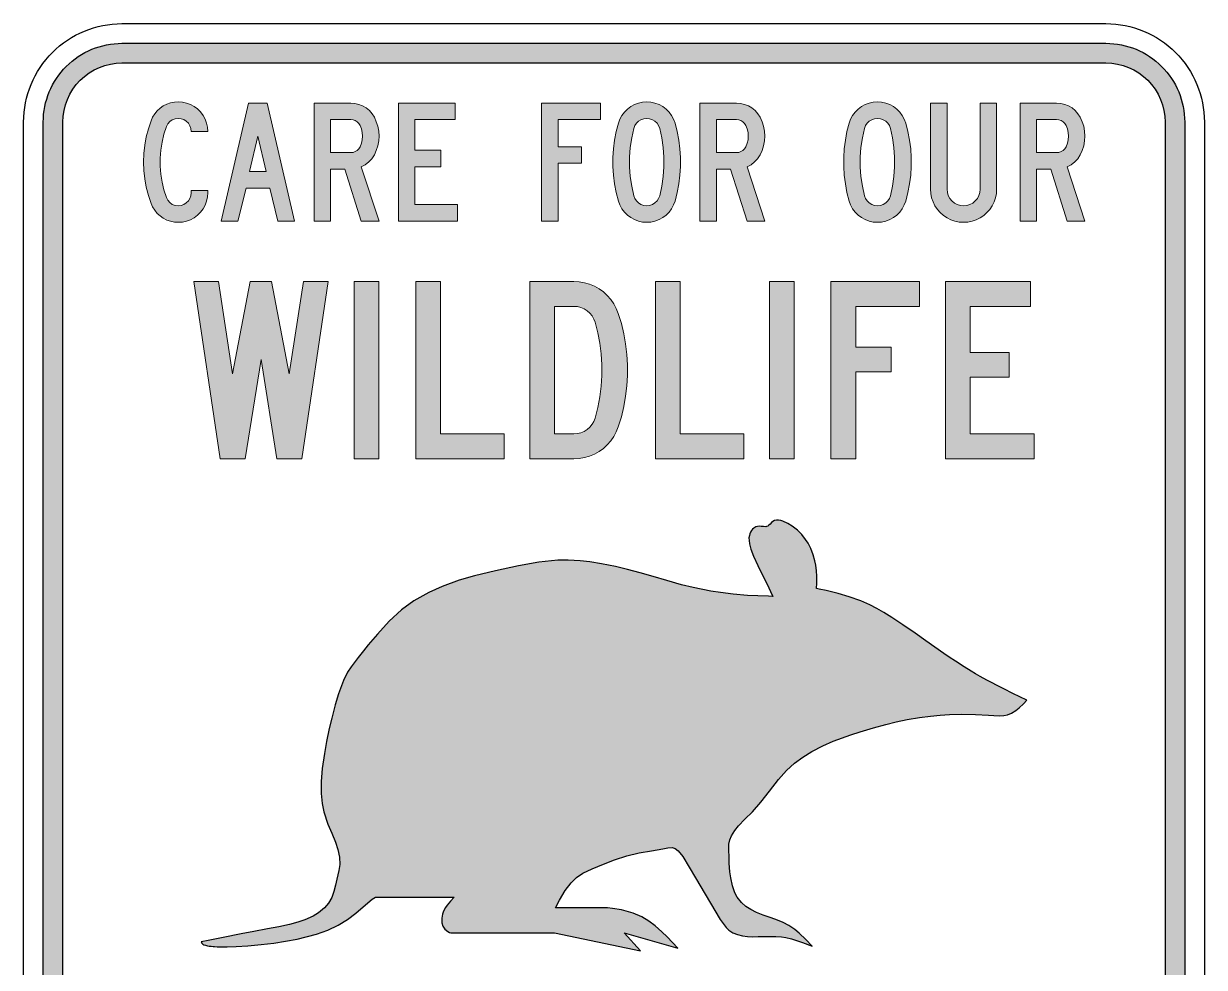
# Model space of a CAD drawing. Header units: millimetres. Extents: x 139 to 289, y 61 to 272.
# Drawn here: x 138.8 to 288.8, y 152.6 to 272.5 of the extents above; entities that cross this region are included whole.
import ezdxf

# ---------------------------------------------------------------- set-up
doc = ezdxf.new("R2010")
doc.units = ezdxf.units.MM
doc.layers.add('GREEN', color=96, linetype='Continuous')
doc.layers.add('L35', color=3, linetype='Continuous')

msp = doc.modelspace()

# ---------------------------------------------------------------- hatches: boundary and pattern name
at = {"layer": 'GREEN'}
h = msp.add_hatch(color=256, dxfattribs=at)
edge = h.paths.add_edge_path()
edge.add_line((141.3, 110.13), (141.3, 259.97))
edge.add_arc((151.3, 259.97), 10, 90, 180, ccw=False)
edge.add_line((151.3, 269.97), (276.3, 269.97))
edge.add_arc((276.3, 259.97), 10, 0, 90, ccw=False)
edge.add_line((286.3, 259.97), (286.3, 110.13))
edge.add_arc((276.3, 110.13), 10, -90, 0, ccw=False)
edge.add_line((276.3, 100.13), (151.3, 100.13))
edge.add_arc((151.3, 110.13), 10, 180, 270, ccw=False)
edge = h.paths.add_edge_path(flags=16)
edge.add_line((143.8, 110.13), (143.8, 259.97))
edge.add_arc((151.3, 259.97), 7.5, 90, 180, ccw=False)
edge.add_line((151.3, 267.47), (276.3, 267.47))
edge.add_arc((276.3, 259.97), 7.5, 0, 90, ccw=False)
edge.add_line((283.8, 259.97), (283.8, 110.13))
edge.add_arc((276.3, 110.13), 7.5, -90, 0, ccw=False)
edge.add_line((276.3, 102.63), (151.3, 102.63))
edge.add_arc((151.3, 110.13), 7.5, 180, 270, ccw=False)
h = msp.add_hatch(color=256, dxfattribs=at)
h.paths.add_polyline_path([(270.03, 260.29), (270.32, 260.26), (270.6, 260.16), (270.85, 260), (271.06, 259.79), (271.23, 259.54), (271.4, 259.11), (271.49, 258.65), (271.53, 258.19), (271.49, 257.73), (271.4, 257.28), (271.23, 256.84), (271.06, 256.59), (270.85, 256.38), (270.6, 256.22), (270.32, 256.12), (270.03, 256.09), (267.47, 256.09), (267.47, 260.29)], flags=16)
h.paths.add_polyline_path([(265.38, 262.39), (265.38, 247.39), (267.47, 247.39), (267.47, 253.99), (269.28, 253.99), (271.37, 247.39), (273.62, 247.39), (271.37, 254.29), (271.88, 254.55), (272.33, 254.9), (272.71, 255.32), (273.02, 255.79), (273.28, 256.36), (273.47, 256.95), (273.59, 257.57), (273.63, 258.19), (273.59, 258.82), (273.47, 259.43), (273.28, 260.02), (273.02, 260.59), (272.74, 261.03), (272.39, 261.43), (271.99, 261.76), (271.54, 262.03), (271.06, 262.22), (270.55, 262.34), (270.03, 262.39)])
h.paths.add_polyline_path([(258.21, 249.34), (257.8, 249.38), (257.41, 249.5), (257.04, 249.69), (256.73, 249.95), (256.46, 250.27), (256.27, 250.64), (256.15, 251.03), (256.12, 251.44), (256.12, 262.39), (254.01, 262.39), (254.01, 251.44), (254.05, 250.89), (254.15, 250.35), (254.33, 249.83), (254.57, 249.34), (254.88, 248.88), (255.24, 248.47), (255.65, 248.11), (256.11, 247.8), (256.6, 247.56), (257.12, 247.38), (257.66, 247.28), (258.21, 247.24), (258.76, 247.28), (259.3, 247.38), (259.82, 247.56), (260.31, 247.8), (260.77, 248.11), (261.18, 248.47), (261.55, 248.88), (261.85, 249.34), (262.1, 249.83), (262.27, 250.35), (262.38, 250.89), (262.41, 251.44), (262.41, 262.39), (260.31, 262.39), (260.31, 251.44), (260.27, 251.03), (260.15, 250.64), (259.96, 250.27), (259.7, 249.95), (259.38, 249.69), (259.02, 249.5), (258.62, 249.38)])
h.paths.add_polyline_path([(224.7, 262.39), (224.7, 247.39), (226.81, 247.39), (226.81, 253.99), (228.6, 253.99), (230.7, 247.39), (232.95, 247.39), (230.7, 254.29), (231.21, 254.55), (231.66, 254.9), (232.05, 255.32), (232.35, 255.79), (232.61, 256.36), (232.8, 256.95), (232.92, 257.57), (232.96, 258.19), (232.92, 258.82), (232.8, 259.43), (232.61, 260.02), (232.35, 260.59), (232.07, 261.03), (231.72, 261.43), (231.32, 261.76), (230.87, 262.03), (230.39, 262.22), (229.88, 262.34), (229.35, 262.39)])
h.paths.add_polyline_path([(229.35, 260.29), (229.65, 260.26), (229.93, 260.16), (230.18, 260), (230.39, 259.79), (230.55, 259.54), (230.72, 259.11), (230.83, 258.65), (230.86, 258.19), (230.83, 257.73), (230.72, 257.28), (230.55, 256.84), (230.39, 256.59), (230.18, 256.38), (229.93, 256.22), (229.65, 256.12), (229.35, 256.09), (226.81, 256.09), (226.81, 260.29)], flags=16)
h.paths.add_polyline_path([(175.71, 262.39), (175.71, 247.39), (177.8, 247.39), (177.8, 253.99), (179.61, 253.99), (181.7, 247.39), (183.95, 247.39), (181.7, 254.29), (182.2, 254.55), (182.65, 254.9), (183.04, 255.32), (183.36, 255.79), (183.61, 256.36), (183.81, 256.95), (183.92, 257.57), (183.96, 258.19), (183.92, 258.82), (183.81, 259.43), (183.61, 260.02), (183.36, 260.59), (183.07, 261.03), (182.73, 261.43), (182.32, 261.76), (181.87, 262.03), (181.39, 262.22), (180.87, 262.34), (180.36, 262.39)])
h.paths.add_polyline_path([(180.36, 260.29), (180.65, 260.26), (180.93, 260.16), (181.18, 260), (181.4, 259.79), (181.55, 259.54), (181.73, 259.11), (181.82, 258.65), (181.86, 258.19), (181.82, 257.73), (181.73, 257.28), (181.55, 256.84), (181.4, 256.59), (181.18, 256.38), (180.93, 256.22), (180.65, 256.12), (180.36, 256.09), (177.8, 256.09), (177.8, 260.29)], flags=16)
h.paths.add_polyline_path([(162.19, 250.99), (162.15, 250.46), (162.04, 249.93), (161.86, 249.43), (161.6, 248.96), (161.28, 248.53), (160.9, 248.15), (160.47, 247.83), (160, 247.57), (159.49, 247.39), (158.97, 247.28), (158.44, 247.24), (157.95, 247.28), (157.46, 247.37), (156.99, 247.53), (156.55, 247.76), (156.14, 248.05), (155.77, 248.38), (155.46, 248.77), (155.19, 249.19), (154.99, 249.64), (154.65, 250.66), (154.39, 251.7), (154.19, 252.76), (154.08, 253.82), (154.04, 254.89), (154.08, 255.96), (154.19, 257.03), (154.39, 258.08), (154.65, 259.12), (154.99, 260.14), (155.19, 260.6), (155.46, 261.02), (155.77, 261.4), (156.14, 261.73), (156.55, 262.01), (156.99, 262.25), (157.46, 262.41), (157.95, 262.51), (158.44, 262.54), (158.97, 262.51), (159.49, 262.39), (160, 262.21), (160.47, 261.95), (160.9, 261.63), (161.28, 261.25), (161.6, 260.82), (161.86, 260.35), (162.04, 259.85), (162.15, 259.32), (162.19, 258.79), (160.09, 258.79), (160.05, 259.16), (159.93, 259.51), (159.73, 259.82), (159.47, 260.08), (159.16, 260.28), (158.81, 260.4), (158.44, 260.44), (158.05, 260.39), (157.69, 260.25), (157.38, 260.03), (157.12, 259.73), (156.94, 259.39), (156.63, 258.42), (156.4, 257.42), (156.25, 256.41), (156.17, 255.4), (156.17, 254.38), (156.25, 253.37), (156.4, 252.35), (156.63, 251.36), (156.94, 250.39), (157.12, 250.05), (157.38, 249.75), (157.69, 249.52), (158.05, 249.39), (158.44, 249.34), (158.81, 249.38), (159.16, 249.5), (159.47, 249.7), (159.73, 249.96), (159.93, 250.27), (160.05, 250.62), (160.09, 250.99), (160.09, 251.29), (162.19, 251.29)])
h.paths.add_polyline_path([(186.41, 247.39), (186.41, 262.39), (193.61, 262.39), (193.61, 260.29), (188.51, 260.29), (188.51, 256.39), (191.81, 256.39), (191.81, 254.29), (188.51, 254.29), (188.51, 249.49), (193.91, 249.49), (193.91, 247.39)])
h.paths.add_polyline_path([(248.92, 250.61), (249.19, 251.82), (249.36, 253.05), (249.44, 254.27), (249.44, 255.51), (249.36, 256.74), (249.19, 257.96), (248.92, 259.16), (248.78, 259.52), (248.58, 259.82), (248.32, 260.08), (247.99, 260.27), (247.64, 260.39), (247.27, 260.43), (246.9, 260.39), (246.55, 260.27), (246.23, 260.08), (245.96, 259.82), (245.75, 259.52), (245.62, 259.16), (245.36, 257.96), (245.18, 256.74), (245.09, 255.51), (245.09, 254.27), (245.18, 253.05), (245.36, 251.82), (245.62, 250.61), (245.75, 250.26), (245.96, 249.96), (246.23, 249.7), (246.55, 249.51), (246.9, 249.39), (247.27, 249.35), (247.64, 249.39), (247.99, 249.51), (248.32, 249.7), (248.58, 249.96), (248.78, 250.26)], flags=16)
h.paths.add_polyline_path([(250.87, 249.94), (251.14, 251.02), (251.35, 252.12), (251.49, 253.22), (251.56, 254.33), (251.56, 255.45), (251.49, 256.56), (251.35, 257.66), (251.14, 258.76), (250.87, 259.84), (250.68, 260.34), (250.43, 260.81), (250.1, 261.24), (249.73, 261.62), (249.3, 261.94), (248.83, 262.19), (248.32, 262.38), (247.8, 262.5), (247.27, 262.53), (246.74, 262.5), (246.21, 262.38), (245.71, 262.19), (245.25, 261.94), (244.82, 261.62), (244.44, 261.24), (244.12, 260.81), (243.86, 260.34), (243.67, 259.84), (243.4, 258.76), (243.19, 257.66), (243.05, 256.56), (242.98, 255.45), (242.98, 254.33), (243.05, 253.22), (243.19, 252.12), (243.4, 251.02), (243.67, 249.94), (243.86, 249.44), (244.12, 248.97), (244.44, 248.54), (244.82, 248.16), (245.25, 247.84), (245.71, 247.59), (246.21, 247.4), (246.74, 247.28), (247.27, 247.25), (247.8, 247.28), (248.32, 247.4), (248.83, 247.59), (249.3, 247.84), (249.73, 248.16), (250.1, 248.54), (250.43, 248.97), (250.68, 249.44)])
h.paths.add_polyline_path([(204.58, 247.39), (204.58, 262.39), (212.08, 262.39), (212.08, 260.29), (206.69, 260.29), (206.69, 256.84), (209.68, 256.84), (209.68, 254.74), (206.69, 254.74), (206.69, 247.39)])
h.paths.add_polyline_path([(219.61, 250.61), (219.88, 251.82), (220.05, 253.05), (220.13, 254.27), (220.13, 255.51), (220.05, 256.74), (219.88, 257.96), (219.61, 259.16), (219.47, 259.52), (219.27, 259.82), (219.01, 260.08), (218.68, 260.27), (218.33, 260.39), (217.96, 260.43), (217.59, 260.39), (217.23, 260.27), (216.92, 260.08), (216.65, 259.82), (216.44, 259.52), (216.32, 259.16), (216.05, 257.96), (215.87, 256.74), (215.78, 255.51), (215.78, 254.27), (215.87, 253.05), (216.05, 251.82), (216.32, 250.61), (216.44, 250.26), (216.65, 249.96), (216.92, 249.7), (217.23, 249.51), (217.59, 249.39), (217.96, 249.35), (218.33, 249.39), (218.68, 249.51), (219.01, 249.7), (219.27, 249.96), (219.47, 250.26)], flags=16)
h.paths.add_polyline_path([(221.56, 249.94), (221.84, 251.02), (222.04, 252.12), (222.18, 253.22), (222.25, 254.33), (222.25, 255.45), (222.18, 256.56), (222.04, 257.66), (221.84, 258.76), (221.56, 259.84), (221.38, 260.34), (221.12, 260.81), (220.8, 261.24), (220.42, 261.62), (219.99, 261.94), (219.52, 262.19), (219.01, 262.38), (218.49, 262.5), (217.96, 262.53), (217.43, 262.5), (216.9, 262.38), (216.4, 262.19), (215.94, 261.94), (215.51, 261.62), (215.13, 261.24), (214.81, 260.81), (214.55, 260.34), (214.36, 259.84), (214.08, 258.76), (213.88, 257.66), (213.74, 256.56), (213.67, 255.45), (213.67, 254.33), (213.74, 253.22), (213.88, 252.12), (214.08, 251.02), (214.36, 249.94), (214.55, 249.44), (214.81, 248.97), (215.13, 248.54), (215.51, 248.16), (215.94, 247.84), (216.4, 247.59), (216.9, 247.4), (217.43, 247.28), (217.96, 247.25), (218.49, 247.28), (219.01, 247.4), (219.52, 247.59), (219.99, 247.84), (220.42, 248.16), (220.8, 248.54), (221.12, 248.97), (221.38, 249.44)])
h.paths.add_polyline_path([(169.61, 253.69), (167.51, 253.69), (168.56, 258.19)], flags=16)
h.paths.add_polyline_path([(163.91, 247.39), (167.36, 262.39), (169.76, 262.39), (173.21, 247.39), (171.11, 247.39), (170.06, 251.59), (167.06, 251.59), (166.01, 247.39)])
h = msp.add_hatch(color=256, dxfattribs=at)
h.paths.add_polyline_path([(163.78, 217.22), (160.41, 239.72), (163.56, 239.72), (165.35, 228.02), (167.6, 239.72), (170.3, 239.72), (172.55, 228.02), (174.35, 239.72), (177.5, 239.72), (174.13, 217.22), (170.98, 217.22), (168.96, 229.82), (166.93, 217.22)])
h.paths.add_polyline_path([(180.79, 217.22), (180.79, 239.72), (183.94, 239.72), (183.94, 217.22)])
h.paths.add_polyline_path([(188.62, 217.22), (188.62, 239.72), (191.77, 239.72), (191.77, 220.37), (199.86, 220.37), (199.86, 217.22)])
h.paths.add_polyline_path([(206.24, 220.37), (208.72, 220.37), (209.17, 220.41), (209.61, 220.52), (210.02, 220.69), (210.4, 220.93), (210.74, 221.24), (211.03, 221.59), (211.25, 221.97), (211.42, 222.39), (211.75, 223.72), (212.01, 225.07), (212.18, 226.42), (212.27, 227.78), (212.27, 229.15), (212.18, 230.52), (212.01, 231.88), (211.75, 233.22), (211.42, 234.55), (211.25, 234.96), (211.03, 235.36), (210.74, 235.71), (210.4, 236), (210.02, 236.25), (209.61, 236.42), (209.17, 236.54), (208.72, 236.57), (206.24, 236.57)], flags=16)
h.paths.add_polyline_path([(203.1, 217.22), (208.72, 217.22), (209.39, 217.26), (210.05, 217.37), (210.7, 217.56), (211.32, 217.82), (211.91, 218.15), (212.45, 218.54), (212.95, 218.99), (213.39, 219.5), (213.78, 220.06), (214.09, 220.64), (214.34, 221.27), (214.74, 222.55), (215.05, 223.84), (215.28, 225.15), (215.44, 226.48), (215.53, 227.81), (215.53, 229.14), (215.44, 230.47), (215.28, 231.79), (215.05, 233.1), (214.74, 234.4), (214.34, 235.67), (214.09, 236.29), (213.78, 236.89), (213.39, 237.44), (212.95, 237.95), (212.45, 238.4), (211.91, 238.79), (211.32, 239.12), (210.7, 239.38), (210.05, 239.57), (209.39, 239.69), (208.72, 239.72), (203.1, 239.72)])
h.paths.add_polyline_path([(219.06, 217.22), (219.06, 239.72), (222.21, 239.72), (222.21, 220.37), (230.3, 220.37), (230.3, 217.22)])
h.paths.add_polyline_path([(233.54, 217.22), (233.54, 239.72), (236.69, 239.72), (236.69, 217.22)])
h.paths.add_polyline_path([(241.36, 217.22), (241.36, 239.72), (252.6, 239.72), (252.6, 236.57), (244.51, 236.57), (244.51, 231.39), (249.01, 231.39), (249.01, 228.24), (244.51, 228.24), (244.51, 217.22)])
h.paths.add_polyline_path([(255.91, 217.22), (255.91, 239.72), (266.7, 239.72), (266.7, 236.57), (259.06, 236.57), (259.06, 230.72), (264.01, 230.72), (264.01, 227.57), (259.06, 227.57), (259.06, 220.37), (267.16, 220.37), (267.16, 217.22)])
msp.add_hatch(color=256, dxfattribs=at).paths.add_polyline_path([(266.24, 186.56), (264.47, 187.42), (263.31, 188), (262.48, 188.43), (261.76, 188.8), (261.17, 189.12), (260.33, 189.58), (259.74, 189.92), (259.19, 190.24), (258.28, 190.8), (257.19, 191.5), (256.4, 192.02), (255.72, 192.48), (254.57, 193.28), (253.43, 194.09), (252.06, 195.06), (250.49, 196.15), (249.11, 197.06), (248.07, 197.7), (247.18, 198.2), (246.3, 198.65), (245.15, 199.17), (243.68, 199.7), (242.28, 200.11), (240.76, 200.48), (239.85, 200.68), (239.54, 200.75), (239.56, 201.42), (239.57, 202.29), (239.53, 202.99), (239.44, 203.71), (239.32, 204.27), (239.11, 205.03), (238.79, 205.84), (238.45, 206.5), (238.14, 206.98), (237.65, 207.59), (237.1, 208.13), (236.43, 208.65), (235.88, 209), (235.23, 209.31), (235.01, 209.38), (234.68, 209.44), (234.44, 209.44), (234.2, 209.38), (233.98, 209.26), (233.81, 209.11), (233.64, 208.92), (233.49, 208.78), (233.34, 208.66), (233.18, 208.6), (233.07, 208.58), (232.78, 208.6), (232.48, 208.63), (232.27, 208.65), (232.05, 208.63), (231.82, 208.57), (231.56, 208.42), (231.4, 208.27), (231.28, 208.12), (231.14, 207.88), (231.06, 207.69), (231, 207.49), (230.95, 207.16), (230.96, 206.82), (231.02, 206.42), (231.2, 205.73), (231.52, 204.87), (232.07, 203.68), (232.67, 202.45), (233.24, 201.29), (233.69, 200.37), (234, 199.73), (233.42, 199.75), (232.08, 199.8), (230.76, 199.87), (228.95, 200.02), (227.34, 200.22), (226.1, 200.41), (223.86, 200.86), (222.38, 201.22), (220.51, 201.74), (218.77, 202.25), (217.12, 202.72), (215.5, 203.16), (213.99, 203.52), (212.21, 203.88), (210.72, 204.11), (209.52, 204.25), (208, 204.34), (206.65, 204.33), (204.24, 204.09), (201.67, 203.64), (198.76, 203), (196.09, 202.35), (194.15, 201.81), (191.99, 201.01), (190.28, 200.24), (188.36, 199.18), (186.8, 198.04), (185.26, 196.6), (183.74, 194.95), (182.59, 193.58), (181.98, 192.83), (181.32, 191.99), (180.4, 190.79), (179.96, 190.11), (179.46, 189.07), (178.81, 187.37), (178.39, 185.99), (177.94, 184.29), (177.63, 182.97), (177.27, 181.31), (177.02, 179.81), (176.74, 177.89), (176.6, 176.25), (176.6, 174.72), (176.72, 173.45), (176.94, 172.38), (177.47, 170.83), (177.95, 169.69), (178.43, 168.53), (178.74, 167.61), (178.94, 166.65), (178.97, 165.68), (178.86, 164.92), (178.61, 163.83), (178.42, 163.06), (178.21, 162.27), (177.95, 161.51), (177.53, 160.77), (177.04, 160.19), (176.26, 159.55), (175.6, 159.15), (174.51, 158.67), (173.64, 158.37), (172.56, 158.08), (171.23, 157.79), (169.79, 157.51), (168.06, 157.18), (166.45, 156.88), (164.17, 156.44), (162.02, 156.02), (161.55, 155.93), (161.4, 155.89), (161.36, 155.88), (161.38, 155.84), (161.4, 155.75), (161.44, 155.69), (161.55, 155.59), (161.7, 155.51), (161.89, 155.45), (162.17, 155.38), (162.39, 155.34), (162.63, 155.31), (162.88, 155.29), (163.05, 155.28), (163.38, 155.26), (163.65, 155.25), (164.68, 155.26), (165.8, 155.3), (167.29, 155.39), (169, 155.54), (170.57, 155.73), (173.55, 156.22), (176.01, 156.84), (177.44, 157.35), (178.78, 157.99), (179.96, 158.73), (181.01, 159.53), (182.23, 160.57), (183.07, 161.29), (183.52, 161.57), (185.07, 161.57), (191.25, 161.57), (193.51, 161.57), (193.02, 161.04), (192.6, 160.54), (192.4, 160.24), (192.16, 159.76), (192.03, 159.39), (191.93, 158.89), (191.94, 158.3), (192.06, 157.87), (192.33, 157.49), (192.69, 157.2), (192.89, 157.06), (193.07, 157.02), (195.76, 157.02), (206.25, 157.02), (217.15, 154.75), (215.11, 157.02), (221.93, 155.09), (220.56, 156.51), (219.88, 157.17), (219.02, 157.91), (218.21, 158.51), (217.33, 159.04), (216.22, 159.53), (214.77, 159.94), (213.61, 160.12), (212.99, 160.18), (206.36, 160.2), (206.88, 161.17), (207.61, 162.4), (208.36, 163.38), (209.05, 164.04), (209.86, 164.58), (211.04, 165.17), (212.46, 165.76), (213.87, 166.3), (215.43, 166.81), (217, 167.16), (218.56, 167.43), (220.01, 167.7), (220.63, 167.83), (221.18, 167.85), (221.57, 167.73), (221.97, 167.44), (222.54, 166.73), (224.17, 164.02), (227.31, 158.73), (228.06, 157.68), (228.41, 157.36), (228.9, 157.04), (229.48, 156.8), (230.11, 156.64), (230.77, 156.56), (231.39, 156.53), (232.12, 156.54), (233.39, 156.57), (234.37, 156.57), (235.06, 156.51), (235.64, 156.42), (236.33, 156.27), (237.76, 155.8), (238.97, 155.32), (238.16, 156.17), (237.34, 156.96), (236.76, 157.44), (236.03, 157.96), (235.31, 158.34), (234.56, 158.65), (233.77, 158.91), (232.76, 159.26), (231.92, 159.59), (231.18, 159.97), (230.55, 160.38), (229.99, 160.88), (229.46, 161.56), (229.17, 162.1), (228.84, 163.01), (228.63, 163.99), (228.53, 164.78), (228.45, 165.88), (228.43, 166.71), (228.41, 167.48), (228.41, 168.28), (228.53, 168.83), (228.75, 169.36), (229.16, 170.03), (229.63, 170.61), (230.44, 171.44), (231.39, 172.39), (232.46, 173.61), (233.56, 175.02), (234.72, 176.51), (235.71, 177.62), (236.73, 178.56), (237.77, 179.34), (238.95, 180.06), (240.33, 180.76), (241.64, 181.34), (243.89, 182.17), (245.08, 182.56), (246.75, 183.07), (248.33, 183.49), (249.66, 183.81), (251.05, 184.1), (252.61, 184.36), (254.03, 184.54), (255.23, 184.65), (256.43, 184.73), (257.99, 184.77), (259.74, 184.75), (261.36, 184.67), (262.72, 184.58), (263.34, 184.62), (263.77, 184.71), (264.31, 184.93), (264.84, 185.24), (265.28, 185.59), (265.83, 186.12)])

# ---------------------------------------------------------------- linework, layer by layer
for points in [[(141.3, 110.13), (141.3, 259.97, -0.414214), (151.3, 269.97), (276.3, 269.97, -0.414214), (286.3, 259.97), (286.3, 110.13, -0.414214), (276.3, 100.13), (151.3, 100.13, -0.414214)], [(143.8, 110.13), (143.8, 259.97, -0.414214), (151.3, 267.47), (276.3, 267.47, -0.414214), (283.8, 259.97), (283.8, 110.13, -0.414214), (276.3, 102.63), (151.3, 102.63, -0.414214)]]:
    msp.add_lwpolyline(points, format="xyb", close=True, dxfattribs=at)
at = {"layer": 'GREEN', "lineweight": 0}
for points in [[(162.19, 250.99), (162.15, 250.46), (162.04, 249.93), (161.86, 249.43), (161.6, 248.96), (161.28, 248.53), (160.9, 248.15), (160.47, 247.83), (160, 247.57), (159.49, 247.39), (158.97, 247.28), (158.44, 247.24), (157.95, 247.28), (157.46, 247.37), (156.99, 247.53), (156.55, 247.76), (156.14, 248.05), (155.77, 248.38), (155.46, 248.77), (155.19, 249.19), (154.99, 249.64), (154.65, 250.66), (154.39, 251.7), (154.19, 252.76), (154.08, 253.82), (154.04, 254.89), (154.08, 255.96), (154.19, 257.03), (154.39, 258.08), (154.65, 259.12), (154.99, 260.14), (155.19, 260.6), (155.46, 261.02), (155.77, 261.4), (156.14, 261.73), (156.55, 262.01), (156.99, 262.25), (157.46, 262.41), (157.95, 262.51), (158.44, 262.54), (158.97, 262.51), (159.49, 262.39), (160, 262.21), (160.47, 261.95), (160.9, 261.63), (161.28, 261.25), (161.6, 260.82), (161.86, 260.35), (162.04, 259.85), (162.15, 259.32), (162.19, 258.79), (160.09, 258.79), (160.05, 259.16), (159.93, 259.51), (159.73, 259.82), (159.47, 260.08), (159.16, 260.28), (158.81, 260.4), (158.44, 260.44), (158.05, 260.39), (157.69, 260.25), (157.38, 260.03), (157.12, 259.73), (156.94, 259.39), (156.63, 258.42), (156.4, 257.42), (156.25, 256.41), (156.17, 255.4), (156.17, 254.38), (156.25, 253.37), (156.4, 252.35), (156.63, 251.36), (156.94, 250.39), (157.12, 250.05), (157.38, 249.75), (157.69, 249.52), (158.05, 249.39), (158.44, 249.34), (158.81, 249.38), (159.16, 249.5), (159.47, 249.7), (159.73, 249.96), (159.93, 250.27), (160.05, 250.62), (160.09, 250.99), (160.09, 251.29), (162.19, 251.29)], [(175.71, 262.39), (175.71, 247.39), (177.8, 247.39), (177.8, 253.99), (179.61, 253.99), (181.7, 247.39), (183.95, 247.39), (181.7, 254.29), (182.2, 254.55), (182.65, 254.9), (183.04, 255.32), (183.36, 255.79), (183.61, 256.36), (183.81, 256.95), (183.92, 257.57), (183.96, 258.19), (183.92, 258.82), (183.81, 259.43), (183.61, 260.02), (183.36, 260.59), (183.07, 261.03), (182.73, 261.43), (182.32, 261.76), (181.87, 262.03), (181.39, 262.22), (180.87, 262.34), (180.36, 262.39)], [(224.7, 262.39), (224.7, 247.39), (226.81, 247.39), (226.81, 253.99), (228.6, 253.99), (230.7, 247.39), (232.95, 247.39), (230.7, 254.29), (231.21, 254.55), (231.66, 254.9), (232.05, 255.32), (232.35, 255.79), (232.61, 256.36), (232.8, 256.95), (232.92, 257.57), (232.96, 258.19), (232.92, 258.82), (232.8, 259.43), (232.61, 260.02), (232.35, 260.59), (232.07, 261.03), (231.72, 261.43), (231.32, 261.76), (230.87, 262.03), (230.39, 262.22), (229.88, 262.34), (229.35, 262.39)], [(258.21, 249.34), (257.8, 249.38), (257.41, 249.5), (257.04, 249.69), (256.73, 249.95), (256.46, 250.27), (256.27, 250.64), (256.15, 251.03), (256.12, 251.44), (256.12, 262.39), (254.01, 262.39), (254.01, 251.44), (254.05, 250.89), (254.15, 250.35), (254.33, 249.83), (254.57, 249.34), (254.88, 248.88), (255.24, 248.47), (255.65, 248.11), (256.11, 247.8), (256.6, 247.56), (257.12, 247.38), (257.66, 247.28), (258.21, 247.24), (258.76, 247.28), (259.3, 247.38), (259.82, 247.56), (260.31, 247.8), (260.77, 248.11), (261.18, 248.47), (261.55, 248.88), (261.85, 249.34), (262.1, 249.83), (262.27, 250.35), (262.38, 250.89), (262.41, 251.44), (262.41, 262.39), (260.31, 262.39), (260.31, 251.44), (260.27, 251.03), (260.15, 250.64), (259.96, 250.27), (259.7, 249.95), (259.38, 249.69), (259.02, 249.5), (258.62, 249.38)], [(265.38, 262.39), (265.38, 247.39), (267.47, 247.39), (267.47, 253.99), (269.28, 253.99), (271.37, 247.39), (273.62, 247.39), (271.37, 254.29), (271.88, 254.55), (272.33, 254.9), (272.71, 255.32), (273.02, 255.79), (273.28, 256.36), (273.47, 256.95), (273.59, 257.57), (273.63, 258.19), (273.59, 258.82), (273.47, 259.43), (273.28, 260.02), (273.02, 260.59), (272.74, 261.03), (272.39, 261.43), (271.99, 261.76), (271.54, 262.03), (271.06, 262.22), (270.55, 262.34), (270.03, 262.39)], [(180.36, 260.29), (180.65, 260.26), (180.93, 260.16), (181.18, 260), (181.4, 259.79), (181.55, 259.54), (181.73, 259.11), (181.82, 258.65), (181.86, 258.19), (181.82, 257.73), (181.73, 257.28), (181.55, 256.84), (181.4, 256.59), (181.18, 256.38), (180.93, 256.22), (180.65, 256.12), (180.36, 256.09), (177.8, 256.09), (177.8, 260.29)], [(229.35, 260.29), (229.65, 260.26), (229.93, 260.16), (230.18, 260), (230.39, 259.79), (230.55, 259.54), (230.72, 259.11), (230.83, 258.65), (230.86, 258.19), (230.83, 257.73), (230.72, 257.28), (230.55, 256.84), (230.39, 256.59), (230.18, 256.38), (229.93, 256.22), (229.65, 256.12), (229.35, 256.09), (226.81, 256.09), (226.81, 260.29)], [(270.03, 260.29), (270.32, 260.26), (270.6, 260.16), (270.85, 260), (271.06, 259.79), (271.23, 259.54), (271.4, 259.11), (271.49, 258.65), (271.53, 258.19), (271.49, 257.73), (271.4, 257.28), (271.23, 256.84), (271.06, 256.59), (270.85, 256.38), (270.6, 256.22), (270.32, 256.12), (270.03, 256.09), (267.47, 256.09), (267.47, 260.29)]]:
    msp.add_lwpolyline(points, close=True, dxfattribs=at)
for points in [[(221.56, 249.94), (221.84, 251.02), (222.04, 252.12), (222.18, 253.22), (222.25, 254.33), (222.25, 255.45), (222.18, 256.56), (222.04, 257.66), (221.84, 258.76), (221.56, 259.84), (221.38, 260.34), (221.12, 260.81), (220.8, 261.24), (220.42, 261.62), (219.99, 261.94), (219.52, 262.19), (219.01, 262.38), (218.49, 262.5), (217.96, 262.53), (217.43, 262.5), (216.9, 262.38), (216.4, 262.19), (215.94, 261.94), (215.51, 261.62), (215.13, 261.24), (214.81, 260.81), (214.55, 260.34), (214.36, 259.84), (214.08, 258.76), (213.88, 257.66), (213.74, 256.56), (213.67, 255.45), (213.67, 254.33), (213.74, 253.22), (213.88, 252.12), (214.08, 251.02), (214.36, 249.94), (214.55, 249.44), (214.81, 248.97), (215.13, 248.54), (215.51, 248.16), (215.94, 247.84), (216.4, 247.59), (216.9, 247.4), (217.43, 247.28), (217.96, 247.25), (218.49, 247.28), (219.01, 247.4), (219.52, 247.59), (219.99, 247.84), (220.42, 248.16), (220.8, 248.54), (221.12, 248.97), (221.38, 249.44), (221.56, 249.94), (221.56, 249.94)], [(250.87, 249.94), (251.14, 251.02), (251.35, 252.12), (251.49, 253.22), (251.56, 254.33), (251.56, 255.45), (251.49, 256.56), (251.35, 257.66), (251.14, 258.76), (250.87, 259.84), (250.68, 260.34), (250.43, 260.81), (250.1, 261.24), (249.73, 261.62), (249.3, 261.94), (248.83, 262.19), (248.32, 262.38), (247.8, 262.5), (247.27, 262.53), (246.74, 262.5), (246.21, 262.38), (245.71, 262.19), (245.25, 261.94), (244.82, 261.62), (244.44, 261.24), (244.12, 260.81), (243.86, 260.34), (243.67, 259.84), (243.4, 258.76), (243.19, 257.66), (243.05, 256.56), (242.98, 255.45), (242.98, 254.33), (243.05, 253.22), (243.19, 252.12), (243.4, 251.02), (243.67, 249.94), (243.86, 249.44), (244.12, 248.97), (244.44, 248.54), (244.82, 248.16), (245.25, 247.84), (245.71, 247.59), (246.21, 247.4), (246.74, 247.28), (247.27, 247.25), (247.8, 247.28), (248.32, 247.4), (248.83, 247.59), (249.3, 247.84), (249.73, 248.16), (250.1, 248.54), (250.43, 248.97), (250.68, 249.44), (250.87, 249.94), (250.87, 249.94)], [(163.91, 247.39), (167.36, 262.39), (169.76, 262.39), (173.21, 247.39), (171.11, 247.39), (170.06, 251.59), (167.06, 251.59), (166.01, 247.39), (163.91, 247.39), (163.91, 247.39)], [(186.41, 247.39), (186.41, 262.39), (193.61, 262.39), (193.61, 260.29), (188.51, 260.29), (188.51, 256.39), (191.81, 256.39), (191.81, 254.29), (188.51, 254.29), (188.51, 249.49), (193.91, 249.49), (193.91, 247.39), (186.41, 247.39), (186.41, 247.39)], [(204.58, 247.39), (204.58, 262.39), (212.08, 262.39), (212.08, 260.29), (206.69, 260.29), (206.69, 256.84), (209.68, 256.84), (209.68, 254.74), (206.69, 254.74), (206.69, 247.39), (204.58, 247.39), (204.58, 247.39)], [(219.61, 250.61), (219.88, 251.82), (220.05, 253.05), (220.13, 254.27), (220.13, 255.51), (220.05, 256.74), (219.88, 257.96), (219.61, 259.16), (219.47, 259.52), (219.27, 259.82), (219.01, 260.08), (218.68, 260.27), (218.33, 260.39), (217.96, 260.43), (217.59, 260.39), (217.23, 260.27), (216.92, 260.08), (216.65, 259.82), (216.44, 259.52), (216.32, 259.16), (216.05, 257.96), (215.87, 256.74), (215.78, 255.51), (215.78, 254.27), (215.87, 253.05), (216.05, 251.82), (216.32, 250.61), (216.44, 250.26), (216.65, 249.96), (216.92, 249.7), (217.23, 249.51), (217.59, 249.39), (217.96, 249.35), (218.33, 249.39), (218.68, 249.51), (219.01, 249.7), (219.27, 249.96), (219.47, 250.26), (219.61, 250.61), (219.61, 250.61)], [(248.92, 250.61), (249.19, 251.82), (249.36, 253.05), (249.44, 254.27), (249.44, 255.51), (249.36, 256.74), (249.19, 257.96), (248.92, 259.16), (248.78, 259.52), (248.58, 259.82), (248.32, 260.08), (247.99, 260.27), (247.64, 260.39), (247.27, 260.43), (246.9, 260.39), (246.55, 260.27), (246.23, 260.08), (245.96, 259.82), (245.75, 259.52), (245.62, 259.16), (245.36, 257.96), (245.18, 256.74), (245.09, 255.51), (245.09, 254.27), (245.18, 253.05), (245.36, 251.82), (245.62, 250.61), (245.75, 250.26), (245.96, 249.96), (246.23, 249.7), (246.55, 249.51), (246.9, 249.39), (247.27, 249.35), (247.64, 249.39), (247.99, 249.51), (248.32, 249.7), (248.58, 249.96), (248.78, 250.26), (248.92, 250.61), (248.92, 250.61)], [(169.61, 253.69), (167.51, 253.69), (168.56, 258.19), (169.61, 253.69), (169.61, 253.69)], [(163.78, 217.22), (160.41, 239.72), (163.56, 239.72), (165.35, 228.02), (167.6, 239.72), (170.3, 239.72), (172.55, 228.02), (174.35, 239.72), (177.5, 239.72), (174.13, 217.22), (170.98, 217.22), (168.96, 229.82), (166.93, 217.22), (163.78, 217.22), (163.78, 217.22)], [(180.79, 217.22), (180.79, 239.72), (183.94, 239.72), (183.94, 217.22), (180.79, 217.22), (180.79, 217.22)], [(188.62, 217.22), (188.62, 239.72), (191.77, 239.72), (191.77, 220.37), (199.86, 220.37), (199.86, 217.22), (188.62, 217.22), (188.62, 217.22)], [(203.1, 217.22), (208.72, 217.22), (209.39, 217.26), (210.05, 217.37), (210.7, 217.56), (211.32, 217.82), (211.91, 218.15), (212.45, 218.54), (212.95, 218.99), (213.39, 219.5), (213.78, 220.06), (214.09, 220.64), (214.34, 221.27), (214.74, 222.55), (215.05, 223.84), (215.28, 225.15), (215.44, 226.48), (215.53, 227.81), (215.53, 229.14), (215.44, 230.47), (215.28, 231.79), (215.05, 233.1), (214.74, 234.4), (214.34, 235.67), (214.09, 236.29), (213.78, 236.89), (213.39, 237.44), (212.95, 237.95), (212.45, 238.4), (211.91, 238.79), (211.32, 239.12), (210.7, 239.38), (210.05, 239.57), (209.39, 239.69), (208.72, 239.72), (203.1, 239.72), (203.1, 217.22), (203.1, 217.22)], [(219.06, 217.22), (219.06, 239.72), (222.21, 239.72), (222.21, 220.37), (230.3, 220.37), (230.3, 217.22), (219.06, 217.22), (219.06, 217.22)], [(233.54, 217.22), (233.54, 239.72), (236.69, 239.72), (236.69, 217.22), (233.54, 217.22), (233.54, 217.22)], [(241.36, 217.22), (241.36, 239.72), (252.6, 239.72), (252.6, 236.57), (244.51, 236.57), (244.51, 231.39), (249.01, 231.39), (249.01, 228.24), (244.51, 228.24), (244.51, 217.22), (241.36, 217.22), (241.36, 217.22)], [(255.91, 217.22), (255.91, 239.72), (266.7, 239.72), (266.7, 236.57), (259.06, 236.57), (259.06, 230.72), (264.01, 230.72), (264.01, 227.57), (259.06, 227.57), (259.06, 220.37), (267.16, 220.37), (267.16, 217.22), (255.91, 217.22), (255.91, 217.22)], [(206.24, 220.37), (208.72, 220.37), (209.17, 220.41), (209.61, 220.52), (210.02, 220.69), (210.4, 220.93), (210.74, 221.24), (211.03, 221.59), (211.25, 221.97), (211.42, 222.39), (211.75, 223.72), (212.01, 225.07), (212.18, 226.42), (212.27, 227.78), (212.27, 229.15), (212.18, 230.52), (212.01, 231.88), (211.75, 233.22), (211.42, 234.55), (211.25, 234.96), (211.03, 235.36), (210.74, 235.71), (210.4, 236), (210.02, 236.25), (209.61, 236.42), (209.17, 236.54), (208.72, 236.57), (206.24, 236.57), (206.24, 220.37), (206.24, 220.37)]]:
    msp.add_lwpolyline(points, dxfattribs=at)
at = {"layer": 'GREEN'}
msp.add_lwpolyline([(266.24, 186.56), (264.47, 187.42), (263.31, 188), (262.48, 188.43), (261.76, 188.8), (261.17, 189.12), (260.33, 189.58), (259.74, 189.92), (259.19, 190.24), (258.28, 190.8), (257.19, 191.5), (256.4, 192.02), (255.72, 192.48), (254.57, 193.28), (253.43, 194.09), (252.06, 195.06), (250.49, 196.15), (249.11, 197.06), (248.07, 197.7), (247.18, 198.2), (246.3, 198.65), (245.15, 199.17), (243.68, 199.7), (242.28, 200.11), (240.76, 200.48), (239.85, 200.68), (239.54, 200.75), (239.56, 201.42), (239.57, 202.29), (239.53, 202.99), (239.44, 203.71), (239.32, 204.27), (239.11, 205.03), (238.79, 205.84), (238.45, 206.5), (238.14, 206.98), (237.65, 207.59), (237.1, 208.13), (236.43, 208.65), (235.88, 209), (235.23, 209.31), (235.01, 209.38), (234.68, 209.44), (234.44, 209.44), (234.2, 209.38), (233.98, 209.26), (233.81, 209.11), (233.64, 208.92), (233.49, 208.78), (233.34, 208.66), (233.18, 208.6), (233.07, 208.58), (232.78, 208.6), (232.48, 208.63), (232.27, 208.65), (232.05, 208.63), (231.82, 208.57), (231.56, 208.42), (231.4, 208.27), (231.28, 208.12), (231.14, 207.88), (231.06, 207.69), (231, 207.49), (230.95, 207.16), (230.96, 206.82), (231.02, 206.42), (231.2, 205.73), (231.52, 204.87), (232.07, 203.68), (232.67, 202.45), (233.24, 201.29), (233.69, 200.37), (234, 199.73), (233.42, 199.75), (232.08, 199.8), (230.76, 199.87), (228.95, 200.02), (227.34, 200.22), (226.1, 200.41), (223.86, 200.86), (222.38, 201.22), (220.51, 201.74), (218.77, 202.25), (217.12, 202.72), (215.5, 203.16), (213.99, 203.52), (212.21, 203.88), (210.72, 204.11), (209.52, 204.25), (208, 204.34), (206.65, 204.33), (204.24, 204.09), (201.67, 203.64), (198.76, 203), (196.09, 202.35), (194.15, 201.81), (191.99, 201.01), (190.28, 200.24), (188.36, 199.18), (186.8, 198.04), (185.26, 196.6), (183.74, 194.95), (182.59, 193.58), (181.98, 192.83), (181.32, 191.99), (180.4, 190.79), (179.96, 190.11), (179.46, 189.07), (178.81, 187.37), (178.39, 185.99), (177.94, 184.29), (177.63, 182.97), (177.27, 181.31), (177.02, 179.81), (176.74, 177.89), (176.6, 176.25), (176.6, 174.72), (176.72, 173.45), (176.94, 172.38), (177.47, 170.83), (177.95, 169.69), (178.43, 168.53), (178.74, 167.61), (178.94, 166.65), (178.97, 165.68), (178.86, 164.92), (178.61, 163.83), (178.42, 163.06), (178.21, 162.27), (177.95, 161.51), (177.53, 160.77), (177.04, 160.19), (176.26, 159.55), (175.6, 159.15), (174.51, 158.67), (173.64, 158.37), (172.56, 158.08), (171.23, 157.79), (169.79, 157.51), (168.06, 157.18), (166.45, 156.88), (164.17, 156.44), (162.02, 156.02), (161.55, 155.93), (161.4, 155.89), (161.36, 155.88), (161.38, 155.84), (161.4, 155.75), (161.44, 155.69), (161.55, 155.59), (161.7, 155.51), (161.89, 155.45), (162.17, 155.38), (162.39, 155.34), (162.63, 155.31), (162.88, 155.29), (163.05, 155.28), (163.38, 155.26), (163.65, 155.25), (164.68, 155.26), (165.8, 155.3), (167.29, 155.39), (169, 155.54), (170.57, 155.73), (173.55, 156.22), (176.01, 156.84), (177.44, 157.35), (178.78, 157.99), (179.96, 158.73), (181.01, 159.53), (182.23, 160.57), (183.07, 161.29), (183.52, 161.57), (185.07, 161.57), (191.25, 161.57), (193.51, 161.57), (193.02, 161.04), (192.6, 160.54), (192.4, 160.24), (192.16, 159.76), (192.03, 159.39), (191.93, 158.89), (191.94, 158.3), (192.06, 157.87), (192.33, 157.49), (192.69, 157.2), (192.89, 157.06), (193.07, 157.02), (195.76, 157.02), (206.25, 157.02), (217.15, 154.75), (215.11, 157.02), (221.93, 155.09), (220.56, 156.51), (219.88, 157.17), (219.02, 157.91), (218.21, 158.51), (217.33, 159.04), (216.22, 159.53), (214.77, 159.94), (213.61, 160.12), (212.99, 160.18), (206.36, 160.2), (206.88, 161.17), (207.61, 162.4), (208.36, 163.38), (209.05, 164.04), (209.86, 164.58), (211.04, 165.17), (212.46, 165.76), (213.87, 166.3), (215.43, 166.81), (217, 167.16), (218.56, 167.43), (220.01, 167.7), (220.63, 167.83), (221.18, 167.85), (221.57, 167.73), (221.97, 167.44), (222.54, 166.73), (224.17, 164.02), (227.31, 158.73), (228.06, 157.68), (228.41, 157.36), (228.9, 157.04), (229.48, 156.8), (230.11, 156.64), (230.77, 156.56), (231.39, 156.53), (232.12, 156.54), (233.39, 156.57), (234.37, 156.57), (235.06, 156.51), (235.64, 156.42), (236.33, 156.27), (237.76, 155.8), (238.97, 155.32), (238.16, 156.17), (237.34, 156.96), (236.76, 157.44), (236.03, 157.96), (235.31, 158.34), (234.56, 158.65), (233.77, 158.91), (232.76, 159.26), (231.92, 159.59), (231.18, 159.97), (230.55, 160.38), (229.99, 160.88), (229.46, 161.56), (229.17, 162.1), (228.84, 163.01), (228.63, 163.99), (228.53, 164.78), (228.45, 165.88), (228.43, 166.71), (228.41, 167.48), (228.41, 168.28), (228.53, 168.83), (228.75, 169.36), (229.16, 170.03), (229.63, 170.61), (230.44, 171.44), (231.39, 172.39), (232.46, 173.61), (233.56, 175.02), (234.72, 176.51), (235.71, 177.62), (236.73, 178.56), (237.77, 179.34), (238.95, 180.06), (240.33, 180.76), (241.64, 181.34), (243.89, 182.17), (245.08, 182.56), (246.75, 183.07), (248.33, 183.49), (249.66, 183.81), (251.05, 184.1), (252.61, 184.36), (254.03, 184.54), (255.23, 184.65), (256.43, 184.73), (257.99, 184.77), (259.74, 184.75), (261.36, 184.67), (262.72, 184.58), (263.34, 184.62), (263.77, 184.71), (264.31, 184.93), (264.84, 185.24), (265.28, 185.59), (265.83, 186.12)], close=True, dxfattribs=at)
at = {"layer": 'L35'}
msp.add_lwpolyline([(138.8, 110.13), (138.8, 259.97, -0.414214), (151.3, 272.47), (276.3, 272.47, -0.414214), (288.8, 259.97), (288.8, 110.13, -0.414214), (276.3, 97.63), (151.3, 97.63, -0.414214)], format="xyb", close=True, dxfattribs=at)

doc.saveas('drawing.dxf')
